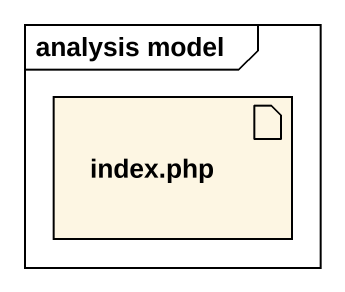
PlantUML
@startuml
mainframe analysis model
artifact "index.php" as index_php
@enduml
